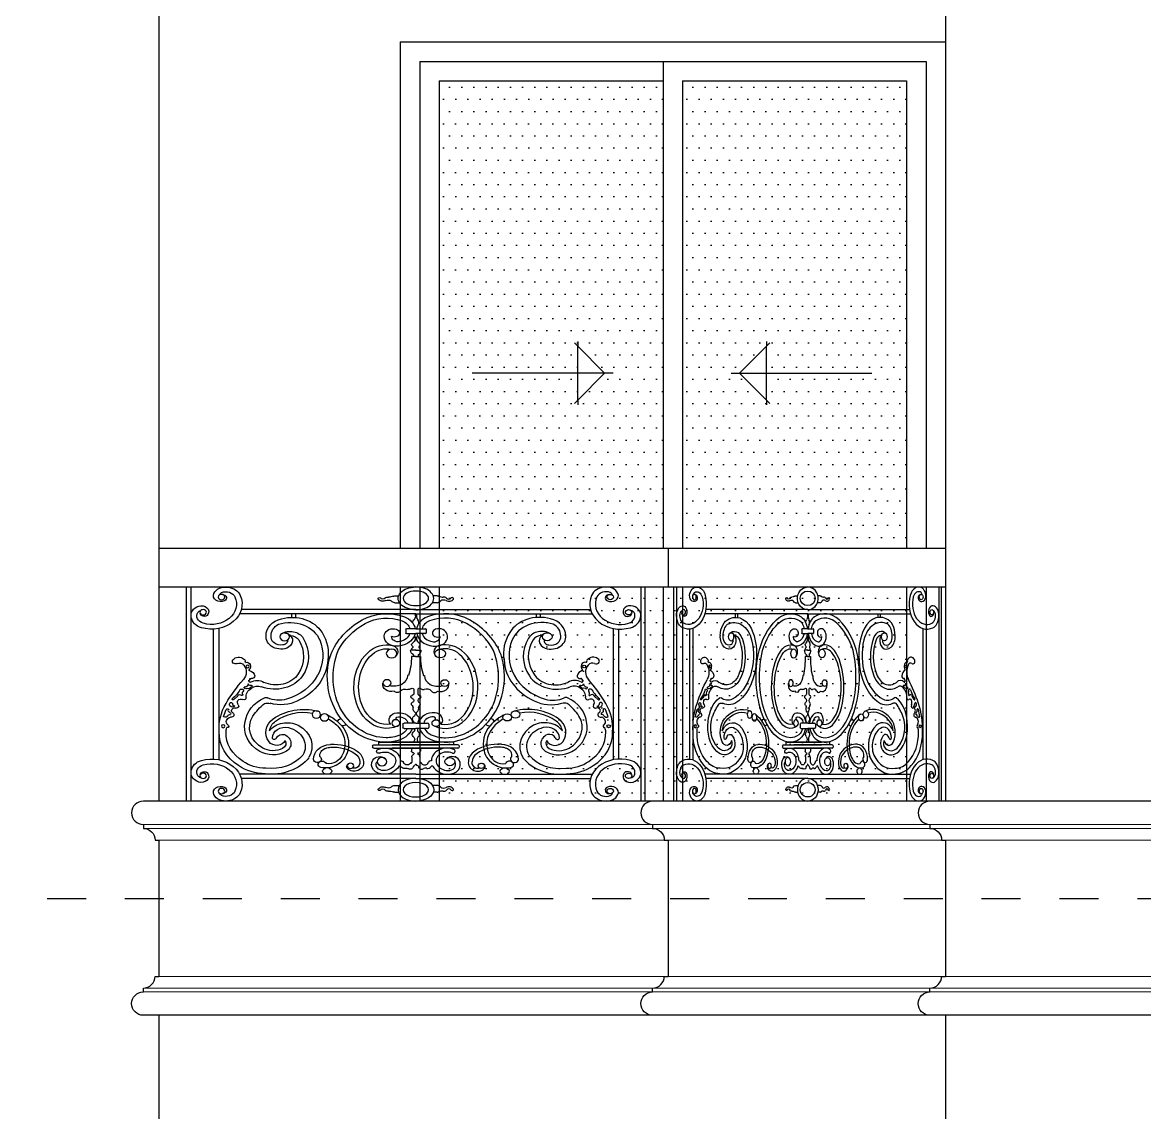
# Model space of a CAD drawing. Extents: x 185 to 567, y -69 to 170.
# Drawn here: x 464.509 to 467.391, y -15.886 to -13.086 of the extents above; entities that cross this region are included whole.
import ezdxf

# ---------------------------------------------------------------- set-up
doc = ezdxf.new("R2010")
doc.units = 0
doc.header["$LTSCALE"] = 0.25
doc.header["$MEASUREMENT"] = 0
doc.linetypes.add('LEVELS 2$0$DOT2', pattern=[0.125, 0, -0.125])
doc.layers.get('0').update_dxf_attribs({"linetype": 'CONTINUOUS'})
for name, color, linetype in [('A-ELV 2', 21, 'CONTINUOUS'), ('A-ELV 5', 51, 'CONTINUOUS'), ('A-ELV0', 1, 'CONTINUOUS'), ('A-FerFroge', 156, 'CONTINUOUS'), ('A-groves', 8, 'CONTINUOUS'), ('A-SEC', 11, 'CONTINUOUS'), ('A-WIN', 3, 'CONTINUOUS'), ('A-WIN HAT', 125, 'CONTINUOUS'), ('A-WLSEC', 7, 'CONTINUOUS'), ('LEVELS 2$0$A-HATCH', 112, 'CONTINUOUS')]:
    doc.layers.add(name, color=color, linetype=linetype)
doc.layers.add('A-KORNISH', color=8, linetype='CONTINUOUS', lineweight=9)

# ---------------------------------------------------------------- blocks, each defined once
blk = doc.blocks.new('LEVELS 2')
at = {"layer": 'LEVELS 2$0$A-HATCH', "linetype": 'LEVELS 2$0$DOT2', "ltscale": 2}
blk.add_line((189.3891, 46.672, 0), (204.6446, 46.672, 0), dxfattribs=at)
blk = doc.blocks.new('A$C5D9A0A75')
at = {"color": 8}
for p, q in [((-0.2424, -0.5809), (-0.251, -0.5723)), ((-0.2424, -0.5687), (-0.2424, -0.5809)), ((0.2424, -0.5687), (0.2424, -0.5809)), ((0.2424, -0.5809), (0.251, -0.5723)), ((-0.1517, -0.65), (-0.1733, -0.65)), ((0.1517, -0.65), (0.1733, -0.65)), ((-0.251, -0.7277), (-0.2424, -0.7191)), ((-0.2424, -0.7191), (-0.2424, -0.7313)), ((0.2424, -0.7191), (0.2424, -0.7313)), ((0.251, -0.7277), (0.2424, -0.7191))]:
    blk.add_line(p, q, dxfattribs=at)
for p, q in [((-0.1733, -0.65), (-0.5132, -0.65)), ((0.1733, -0.65), (0.5132, -0.65))]:
    blk.add_line(p, q)
at = {"elevation": 0}
for points in [[(-0.2424, -0.5809), (-0.1733, -0.65), (-0.2424, -0.7191), (-0.2424, -0.5809)], [(0.2424, -0.5809), (0.1733, -0.65), (0.2424, -0.7191), (0.2424, -0.5809)]]:
    blk.add_lwpolyline(points, dxfattribs=at)
blk = doc.blocks.new('A$C2F0637D8')
at = {"layer": 'A-WIN HAT'}
h = blk.add_hatch(dxfattribs=at)
h.set_pattern_fill('DOTS', color=256, scale=0.5, style=0)
h.set_pattern_definition([(0, (0.7, 0.872934), (0.015625, 0.03125), [0, -0.03125])])
h.paths.add_polyline_path([(0.9404, 1.03), (0.8713, 1.0991), (0.9404, 1.1681)], flags=16)
h.paths.add_polyline_path([(0.5247, 1.0991), (0.4557, 1.03), (0.4557, 1.1681)], flags=16)
h.paths.add_polyline_path([(1.3, 0.55), (0.1, 0.55), (0.1, 0), (1.3, 0)])
h.paths.add_polyline_path([(0.1, 0.65), (0.675, 0.65), (0.675, 1.85), (0.1, 1.85)])
h.paths.add_polyline_path([(0.725, 0.65), (1.3, 0.65), (1.3, 1.85), (0.725, 1.85)])
at = {"layer": 'A-WIN'}
for p, q in [((0, 1.95, 0), (1.4, 1.95, 0)), ((0, 1.95, 0), (0, 0.65, 0)), ((1.4, 1.95, 0), (1.4, 0.65, 0)), ((0.05, 1.9, 0), (1.35, 1.9, 0)), ((0.05, 1.9, 0), (0.05, 0.65, 0)), ((0.675, 1.9, 0), (0.675, 0.65, 0)), ((1.35, 1.9, 0), (1.35, 0.65, 0)), ((0.1, 1.85, 0), (0.675, 1.85, 0)), ((0.1, 1.85, 0), (0.1, 0.65, 0)), ((0.725, 1.85, 0), (0.725, 0.65, 0)), ((0.725, 1.85, 0), (1.3, 1.85, 0)), ((1.3, 1.85, 0), (1.3, 0.65, 0)), ((0, 0.55, 0), (0, 0, 0)), ((0.05, 0.55, 0), (0.05, 0, 0)), ((0.1, 0.55, 0), (0.1, 0, 0)), ((0.675, 0.55, 0), (0.675, 0, 0)), ((0.725, 0.55, 0), (0.725, 0, 0)), ((1.3, 0.55, 0), (1.3, 0, 0)), ((1.35, 0.55, 0), (1.35, 0, 0)), ((1.4, 0.55, 0), (1.4, 0, 0))]:
    blk.add_line(p, q, dxfattribs=at)
blk.add_blockref('A$C5D9A0A75', (0.698, 1.7491, -0.0001), dxfattribs=at)
blk = doc.blocks.new('htft')
blk.add_lwpolyline([(0, 0), (-0.04, 0, 1), (-0.04, -0.06), (-0.04, -0.07, -0.414214), (-0.01, -0.1), (0, -0.1)], format="xyb")
blk = doc.blocks.new('A$C50FD488D')
for p, q in [((0.209, -0.6483), (0.209, -0.1009)), ((0.2186, -0.0998), (0.2186, -0.6493)), ((1.1814, -0.0998), (1.1814, -0.6493)), ((1.191, -0.6483), (1.191, -0.1009)), ((0.6548, -0.123), (0.6628, -0.123)), ((0.6548, -0.1403), (0.6647, -0.1403)), ((0.7452, -0.1403), (0.7353, -0.1403)), ((0.7452, -0.123), (0.7372, -0.123)), ((0.7, -0.1578), (0.3264, -0.1578)), ((0.7, -0.1578), (1.0736, -0.1578)), ((0.7, -0.1694), (0.3225, -0.1694)), ((0.4338, -0.1694), (0.4338, -0.178)), ((0.4426, -0.1694), (0.4426, -0.1784)), ((0.7, -0.1694), (1.0775, -0.1694)), ((0.9574, -0.1694), (0.9574, -0.1784)), ((0.9662, -0.1694), (0.9662, -0.178)), ((0.2661, -0.2081), (0.2661, -0.5419)), ((0.2779, -0.2064), (0.2779, -0.5436)), ((0.6783, -0.2087), (0.6783, -0.2183)), ((0.7, -0.2072), (0.6798, -0.2072)), ((0.7, -0.2072), (0.7202, -0.2072)), ((0.7217, -0.2087), (0.7217, -0.2183)), ((1.1221, -0.2064), (1.1221, -0.5436)), ((1.1339, -0.2081), (1.1339, -0.5419)), ((0.6798, -0.2197), (0.7, -0.2197)), ((0.7202, -0.2197), (0.7, -0.2197)), ((0.7006, -0.2627), (0.6887, -0.2627)), ((0.6994, -0.2627), (0.7113, -0.2627)), ((0.5161, -0.2804), (0.5121, -0.2804)), ((0.7006, -0.2784), (0.6904, -0.2784)), ((0.695, -0.2742), (0.695, -0.2784)), ((0.6994, -0.2784), (0.7096, -0.2784)), ((0.705, -0.2742), (0.705, -0.2784)), ((0.8839, -0.2804), (0.8879, -0.2804)), ((0.5125, -0.2997), (0.5102, -0.2997)), ((0.8875, -0.2997), (0.8898, -0.2997)), ((0.6839, -0.3272), (0.6818, -0.3272)), ((0.7161, -0.3272), (0.7182, -0.3272)), ((0.6957, -0.3623), (0.6957, -0.3754)), ((0.7043, -0.3623), (0.7043, -0.3754)), ((0.6721, -0.4527), (0.6721, -0.4606)), ((0.7, -0.4498), (0.675, -0.4498)), ((0.7, -0.4498), (0.725, -0.4498)), ((0.7279, -0.4527), (0.7279, -0.4606)), ((0.675, -0.4635), (0.7, -0.4635)), ((0.725, -0.4635), (0.7, -0.4635)), ((0.6196, -0.4984), (0.7, -0.4984)), ((0.6196, -0.4984), (0.6196, -0.5051)), ((0.7, -0.4984), (0.6493, -0.4984)), ((0.7, -0.4984), (0.7507, -0.4984)), ((0.7804, -0.4984), (0.7, -0.4984)), ((0.7804, -0.4984), (0.7804, -0.5051)), ((0.6071, -0.508), (0.6071, -0.5113)), ((0.6101, -0.5051), (0.7, -0.5051)), ((0.6101, -0.5142), (0.7, -0.5142)), ((0.7, -0.5051), (0.6493, -0.5051)), ((0.7, -0.5142), (0.6493, -0.5142)), ((0.6904, -0.5142), (0.6904, -0.5216)), ((0.7, -0.5051), (0.7507, -0.5051)), ((0.7899, -0.5051), (0.7, -0.5051)), ((0.7, -0.5142), (0.7507, -0.5142)), ((0.7899, -0.5142), (0.7, -0.5142)), ((0.7096, -0.5142), (0.7096, -0.5216)), ((0.7929, -0.508), (0.7929, -0.5113)), ((0.6896, -0.5511), (0.6913, -0.5511)), ((0.6913, -0.5365), (0.6913, -0.5511)), ((0.7087, -0.5365), (0.7087, -0.5511)), ((0.7104, -0.5511), (0.7087, -0.5511)), ((0.7, -0.5806), (0.3225, -0.5806)), ((0.7, -0.5922), (0.3264, -0.5922)), ((0.7, -0.5806), (1.0775, -0.5806)), ((0.7, -0.5922), (1.0736, -0.5922)), ((0.6548, -0.6097), (0.6647, -0.6097)), ((0.7452, -0.6097), (0.7353, -0.6097)), ((0.6548, -0.627), (0.6628, -0.627)), ((0.7452, -0.627), (0.7372, -0.627))]:
    blk.add_line(p, q)
at = {"extrusion": (0, 0, -1)}
for centre, major_axis, ratio, start_param, end_param in [((0.2823, -0.1222), (0.0157, 0), 0.986193, 1.044957, 3.500797), ((0.2921, -0.1258), (-0.0261, 0), 0.986193, 0.359204, 1.773868), ((0.2921, -0.1258), (0.014, 0), 0.986193, 3.500797, 4.101526), ((0.2934, -0.1324), (0.0205, 0), 0.986193, 4.240292, 5.936586), ((0.2858, -0.128), (-0.00887, 0), 0.986193, 1.609909, 4.186549), ((0.2934, -0.1324), (-0.0326, 0), 0.986193, 1.693369, 2.794993), ((0.7, -0.1293), (-0.0381, 0), 0.770201, 4.712389, 7.853982), ((0.7, -0.1293), (-0.0273, 0.0003), 0.684091, 4.704331, 7.845923), ((0.2625, -0.1436), (-0.0534, 0), 0.986193, 2.793121, 3.920657), ((0.2625, -0.1436), (-0.0655, 0), 0.986193, 2.793121, 3.920657), ((0.6222, -0.13), (-0.0028, 0), 0.986193, -0.347364, 2.45784), ((0.6295, -0.1254), (-0.0114, 0), 0.986193, 4.153001, 5.767627), ((0.6295, -0.1254), (-0.00588, 0), 0.986193, 3.689898, 5.767627), ((0.6391, -0.1312), (-0.00547, 0), 0.986193, 0.548305, 1.353902), ((0.6406, -0.1429), (0.00954, 0), 0.986193, 4.147409, 5.443922), ((0.64, -0.1359), (0.0103, 0), 0.986193, 4.517077, 4.873859), ((0.6413, -0.1028), (0.0235, 0), 0.986193, 1.128208, 1.558447), ((0.645, -0.138), (-0.00206, 0.00206), 1, 1.523847, 1.779943), ((0.6548, -0.1317), (0.00879, 0), 0.986193, 1.570796, 2.558971), ((0.6548, -0.1317), (0.00879, 0), 0.986193, 4.310092, 4.712389), ((0.2448, -0.173), (0.0261, 0), 0.986193, 2.925853, 4.340517), ((0.2516, -0.1742), (0.0205, 0), 0.986193, 1.904728, 3.601022), ((0.2448, -0.173), (0.014, 0), 0.986193, 3.739788, 4.340517), ((0.241, -0.1635), (0.0157, 0), 0.986193, 4.340517, 6.796357), ((0.2447, -0.165), (0.00696, 0), 0.986193, 3.141593, 9.424778), ((0.247, -0.1668), (0.00887, 0), 0.986193, 0.513172, 3.089812), ((0.6371, -0.2594), (0.092, 0), 0.986193, 4.113809, 5.142554), ((0.2516, -0.1742), (0.0326, 0), 0.986193, 1.904728, 3.006352), ((0.2625, -0.1436), (-0.0655, 0), 0.986193, 3.920657, 5.048192), ((0.2625, -0.1436), (-0.0534, 0), 0.986193, 3.920657, 5.048192), ((0.4243, -0.2245), (0.045, 0), 0.986193, 3.136144, 4.437415), ((0.4308, -0.257), (-0.0667, 0), 0.986193, 1.189802, 2.81634), ((0.4353, -0.2481), (-0.0711, 0), 0.986193, 1.239292, 2.685863), ((0.683, -0.3257), (-0.1734, 0), 0.986193, 0.307207, 0.972216), ((0.6371, -0.2594), (0.0807, 0), 0.986193, 4.113809, 5.142554), ((0.6588, -0.2128), (-0.0287, 0), 0.986193, 2.000961, 2.94312), ((0.6588, -0.2128), (-0.04, 0), 0.986193, 2.000961, 2.99964), ((0.7044, -0.1907), (0.0109, 0), 0.986193, 2.526413, 3.810715), ((0.6844, -0.1751), (-0.0145, 0), 0.986193, 2.72718, 3.810715), ((0.4243, -0.2245), (0.0343, 0), 0.986193, 3.117833, 4.149148), ((0.4306, -0.2453), (0.0316, 0), 0.986193, 4.08399, 5.814843), ((0.683, -0.3257), (0.1621, 0), 0.986193, 3.544055, 4.113809), ((0.6513, -0.2258), (-0.0189, 0), 0.986193, 0.23755, 1.917148), ((0.6541, -0.2182), (-0.0107, 0), 0.986193, 1.917148, 5.316293), ((0.6798, -0.2087), (0.00147, 0), 0.986193, 3.141593, 4.712389), ((0.411, -0.2282), (0.0318, 0), 0.986193, 1.02315, 3.250179), ((0.411, -0.2282), (0.0212, 0), 0.986193, 1.359839, 3.277918), ((0.419, -0.2277), (0.0104, 0), 0.986193, 3.141593, 9.424778), ((0.4148, -0.2381), (0.0107, 0), 0.986193, -0.207114, 1.517375), ((0.4148, -0.2381), (-0.0213, 0), 0.986193, 1.766722, 4.073893), ((0.4306, -0.2453), (0.021, 0), 0.986193, -1.540418, -0.468342), ((0.3646, -0.2783), (0.0949, 0), 0.986193, -0.468342, 0.502042), ((0.3646, -0.2783), (-0.1056, 0), 0.986193, 2.67325, 3.643635), ((0.3738, -0.2759), (-0.1269, 0), 0.986193, 2.81634, 3.559374), ((0.3935, -0.2713), (0.119, 0), 0.986193, -0.478494, 0.140238), ((0.6575, -0.2273), (0.0253, 0), 0.986193, 1.662425, 3.379143), ((0.6618, -0.2272), (0.0138, 0), 0.986193, 1.325993, 3.162944), ((0.6588, -0.2128), (0.04, 0), 0.986193, 0.177072, 1.662425), ((0.6588, -0.2128), (-0.0287, 0), 0.986193, 3.389621, 4.490786), ((0.6798, -0.2183), (0.00147, 0), 0.986193, 1.570796, 3.141593), ((0.6833, -0.2323), (0.0155, 0), 0.986193, -0.501731, 0.918989), ((0.6372, -0.3587), (0, 0.1102), 0.634622, -1.455899, 0.198074), ((0.6441, -0.2665), (-0.0174, 0), 0.986193, 1.67343, 3.999532), ((0.7013, -0.2633), (-0.0127, 0), 0.986193, -1.050198, 0.054521), ((0.6956, -0.2483), (0.00484, 0), 0.986193, 2.222604, 4.060581), ((0.6951, -0.2595), (0.00403, 0), 0.986193, 2.222604, 4.060581), ((0.691, -0.2542), (0.00273, 0), 0.986193, -0.918989, 0.918989), ((0.3143, -0.2907), (-0.0071, 0), 0.986193, 4.239124, 6.908824), ((0.3209, -0.2953), (0.0152, 0), 0.986193, 3.767232, 5.474069), ((0.2998, -0.3171), (0.0457, 0), 0.986193, -0.809116, -0.712984), ((0.3315, -0.2897), (-0.00351, 0), 0.986193, 2.51217, 3.665061), ((0.3821, -0.2825), (0.1293, 0), 0.986193, 0.040903, 1.04538), ((0.6364, -0.3304), (0, 0.168), 0.749863, 2.987054, 5.054443), ((0.5118, -0.2802), (0.1786, 0), 0.986193, -0.010351, 0.269948), ((0.3224, -0.3063), (-0.0107, 0), 0.986193, 1.097531, 2.553849), ((0.3036, -0.3187), (0.0334, 0), 0.986193, -0.587743, 0.619356), ((0.3358, -0.2921), (0.00146, 0), 0.986193, 1.387681, 3.665061), ((0.3376, -0.3017), (-0.00841, 0), 0.986193, 1.387681, 2.785357), ((0.332, -0.3037), (-0.0144, 0), 0.986193, 2.785357, 3.792328), ((0.3445, -0.3136), (0.00147, 0), 0.986193, 1.906583, 3.426498), ((0.3456, -0.3139), (-0.00182, 0.00182), 1, 5.778964, 6.141834), ((0.3386, -0.3303), (0.0165, 0), 0.986193, -1.23501, -0.133651), ((0.3466, -0.3366), (-0.00175, 0), 0.986193, -0.253663, 2.002078), ((0.3487, -0.3289), (-0.00629, 0), 0.986193, 3.007942, 4.929364), ((0.3985, -0.2966), (0.0669, 0), 0.986193, 0.502042, 2.015089), ((0.4005, -0.2989), (0.0534, 0), 0.986193, 0.481174, 2.075535), ((0.3828, -0.2799), (-0.117, 0), 0.986193, 3.559374, 4.361123), ((0.6534, -0.327), (0.0285, 0), 0.986193, 0.005829, 1.918893), ((0.6936, -0.5929), (-0.4456, 0), 0.986193, 0.456975, 0.619356), ((0.3359, -0.3583), (0.00328, 0), 0.986193, 1.056125, 3.391753), ((0.3327, -0.3493), (-0.0083, 0), 0.986193, 3.078791, 4.711877), ((0.3629, -0.3816), (-0.0264, 0), 0.986193, -0.122631, 0.984654), ((0.341, -0.3672), (-0.00708, 0), 0.986193, 1.056125, 1.960136), ((0.3461, -0.3481), (0.00514, 0), 0.986193, 1.224743, 3.000432), ((0.3437, -0.3407), (0.00156, 0), 0.986193, 2.393715, 4.557851), ((0.3389, -0.3451), (-0.00499, 0), 0.986193, 2.393715, 2.865382), ((0.3431, -0.3375), (0.00181, 0), 0.986193, -0.253663, 1.416259), ((0.3451, -0.3434), (-0.00147, 0), 0.986193, 4.095125, 6.006974), ((0.3617, -0.373), (-0.0219, 0), 0.986193, 0.60362, 0.944428), ((0.36, -0.3641), (0.0243, 0), 0.986193, 4.095125, 5.362212), ((0.3483, -0.3542), (-0.00144, 0), 0.986193, 1.218517, 4.325141), ((0.3617, -0.373), (0.0189, 0), 0.986193, 3.923198, 5.156681), ((0.6372, -0.3581), (0, 0.1052), 0.664345, 2.792693, 4.826957), ((0.6481, -0.3501), (-0.0189, 0), 0.986193, 4.424307, 6.467477), ((0.6382, -0.3467), (0.00867, 0), 0.986193, 3.141593, 9.424778), ((0.6917, -0.365), (-0.00484, 0), 0.986193, 0.845912, 2.529622), ((0.2462, -0.3282), (0.0854, 0), 0.986193, 0.444529, 0.783696), ((0.3066, -0.3735), (0.0138, 0), 0.986193, 0.400155, 0.940269), ((0.3231, -0.3804), (-0.00404, 0), 0.986193, 0.400155, 2.512824), ((0.3269, -0.3661), (-0.00411, 0), 0.986193, 0.444529, 3.917405), ((0.3279, -0.3769), (0.00194, 0), 0.986193, -0.597423, 2.512824), ((0.3343, -0.3726), (-0.00575, 0), 0.986193, -0.597423, 0.701205), ((0.3793, -0.3901), (0.00656, 0), 0.986193, 4.127294, 5.247131), ((0.6599, -0.3629), (-0.00819, 0), 0.986193, 3.762001, 5.60071), ((0.6777, -0.3759), (0.014, 0), 0.986193, 3.787884, 5.054616), ((0.6841, -0.3565), (-0.0067, 0), 0.986193, 3.987504, 4.964118), ((0.6934, -0.3825), (0.00433, 0), 0.986193, 1.875147, 4.408038), ((0.6904, -0.3729), (-0.00589, 0), 0.986193, 3.583441, 4.408038), ((0.4242, -0.4623), (0.1454, 0), 0.986193, 3.070847, 3.598568), ((0.3086, -0.4016), (-0.00766, 0), 0.986193, -0.544841, 0.757911), ((0.3074, -0.4023), (-0.00629, 0), 0.986193, 3.685922, 5.738345), ((0.3031, -0.4013), (-0.00496, 0), 0.986193, 1.545099, 3.312198), ((0.3085, -0.3882), (-0.00191, 0), 0.986193, 3.7565, 6.59316), ((0.3112, -0.4027), (0.00326, 0), 0.986193, 1.079241, 3.312198), ((0.3271, -0.4011), (0.0209, 0), 0.986193, 3.756501, 4.081862), ((0.3154, -0.4058), (-0.00536, 0), 0.986193, 2.583833, 4.9735), ((0.3302, -0.3967), (-0.0121, 0), 0.986193, -0.557759, 0.436551), ((0.3256, -0.3946), (0.00706, 0), 0.986193, 3.578144, 5.326019), ((0.3323, -0.3853), (0.00445, 0), 0.986193, -0.122631, 2.184426), ((0.4137, -0.4531), (-0.0791, 0), 0.986193, 0.094175, 1.069333), ((0.4591, -0.4875), (0.1219, 0), 0.986193, 3.626248, 3.961743), ((0.3829, -0.4142), (-0.0164, 0), 0.986193, 1.131987, 1.889406), ((0.4068, -0.3443), (0.0474, 0), 0.986193, 1.219531, 2.105538), ((0.4107, -0.3311), (-0.0723, 0), 0.986193, 4.186973, 5.030999), ((0.6963, -0.4005), (-0.00587, 0), 0.986193, -0.780965, 0.780965), ((0.6906, -0.3915), (0.00524, 0), 0.986193, -1.266445, 1.266445), ((0.6868, -0.4098), (0.00756, 0), 0.986193, -0.780965, -0.059676), ((0.4249, -0.4637), (-0.1398, 0), 0.986193, 0.223137, 0.363351), ((0.2922, -0.4288), (-0.00571, 0), 0.986193, 3.508652, 5.408534), ((0.2968, -0.4152), (-0.00258, 0), 0.986193, 0.190764, 3.677531), ((0.3022, -0.4326), (-0.00495, 0), 0.986193, 0.367059, 1.782679), ((0.3022, -0.4183), (-0.00375, 0), 0.986193, -1.206139, 0.535939), ((0.2993, -0.4259), (-0.00441, 0), 0.986193, 1.935454, 3.61259), ((0.3044, -0.4283), (-0.00631, 0), 0.986193, 2.192956, 4.91313), ((0.3122, -0.4176), (0.00705, 0), 0.986193, 2.192956, 4.9735), ((0.4093, -0.4607), (0.0653, 0), 0.986193, 2.176291, 3.613177), ((0.46, -0.5116), (-0.0986, 0), 0.986193, 0.847252, 1.876614), ((0.46, -0.5116), (-0.091, 0), 0.986193, 0.847252, 1.775558), ((0.4869, -0.4275), (0.00925, 0), 0.986193, 3.141593, 9.424778), ((0.5044, -0.435), (0.00925, 0), 0.986193, 3.141593, 9.424778), ((0.46, -0.5116), (0.0986, 0), 0.986193, -1.051426, -0.604473), ((0.6613, -0.4415), (-0.0187, 0), 0.986193, -0.611101, 1.440214), ((0.6629, -0.4536), (0.031, 0), 0.986193, 4.581806, 6.159658), ((0.7035, -0.4388), (-0.0108, 0), 0.986193, -0.769176, 0.965496), ((0.706, -0.4126), (0.0121, 0), 0.986193, 2.301082, 3.417667), ((0.6942, -0.4256), (0.0055, 0), 0.986193, -0.84051, 0.965496), ((0.2876, -0.4578), (0.0038, 0), 0.986193, 3.141593, 9.424778), ((0.3069, -0.4463), (0.0127, 0), 0.986193, 2.444401, 4.409658), ((0.2959, -0.4577), (0.00362, 0), 0.986193, -1.200664, 1.691177), ((0.4093, -0.4607), (0.0759, 0), 0.986193, 2.176291, 3.342001), ((0.4259, -0.4735), (-0.0471, 0), 0.986193, -0.551208, 0.847252), ((0.4259, -0.4735), (0.0395, 0), 0.986193, 3.247905, 3.988844), ((0.4246, -0.4926), (-0.0447, 0), 0.986193, 0.555033, 2.128552), ((0.4116, -0.5096), (0.0662, 0), 0.986193, -0.984044, 0.45567), ((0.46, -0.5116), (0.091, 0), 0.986193, -0.95037, -0.604473), ((0.5419, -0.4474), (-0.00969, 0), 0.986193, 0.203134, 1.344916), ((0.4724, -0.5031), (0.0836, 0), 0.986193, -0.604473, 0.213243), ((0.5419, -0.4474), (0.00969, 0), 0.986193, 0.579329, 1.596479), ((0.6625, -0.4377), (0.00464, 0), 0.986193, 1.87872, 4.710272), ((0.6628, -0.4536), (0.0208, 0), 0.986193, 4.699759, 6.096997), ((0.675, -0.4527), (0.00294, 0), 0.986193, 3.141593, 4.712389), ((0.6938, -0.4481), (0.00262, 0), 0.986193, -0.769176, 0.769176), ((0.3853, -0.4756), (0.1062, 0), 0.986193, 2.22596, 3.172079), ((0.3854, -0.4756), (0.0917, 0), 0.986193, 2.216856, 3.176603), ((0.3217, -0.4709), (0.028, 0), 0.986193, 3.087824, 3.501086), ((0.4208, -0.4878), (-0.0279, 0), 0.986193, 0.006108, 1.81447), ((0.4143, -0.4918), (0.0135, 0), 0.986193, 3.494217, 5.041103), ((0.4067, -0.5019), (-0.026, 0), 0.986193, 2.049556, 4.160152), ((0.4116, -0.5096), (-0.0517, 0), 0.986193, 1.883649, 3.597263), ((0.4724, -0.5031), (-0.0759, 0), 0.986193, 2.537119, 3.56788), ((0.6447, -0.4482), (0.0501, 0), 0.986193, 0.31332, 1.348449), ((0.6504, -0.4512), (0.0333, 0), 0.986193, 0.38402, 1.030313), ((0.675, -0.4606), (-0.00294, 0), 0.986193, 4.712389, 6.283185), ((0.6997, -0.4788), (-0.00775, 0), 0.986193, -0.81588, 0.81588), ((0.689, -0.4676), (0.0079, 0), 0.986193, -0.546224, 0.81588), ((0.4021, -0.4879), (-0.0193, 0), 0.986193, 3.502327, 5.731977), ((0.3972, -0.4873), (0.00434, 0), 0.986193, -0.037495, 3.068222), ((0.4067, -0.5019), (0.0153, 0), 0.986193, -0.500246, 1.018559), ((0.5195, -0.5424), (-0.0388, 0), 0.986193, -0.010266, 1.508225), ((0.5243, -0.5808), (-0.0781, 0), 0.986193, 1.477321, 2.262749), ((0.6877, -0.4914), (0.00973, 0), 0.986193, -0.81588, 0.81588), ((0.3943, -0.4821), (0.0496, 0), 0.986193, 1.018559, 2.176291), ((0.3943, -0.4821), (0.0389, 0), 0.986193, 1.018559, 2.176291), ((0.5144, -0.5326), (-0.02, 0), 0.986193, -0.153938, 1.183318), ((0.5198, -0.5432), (-0.0319, 0), 0.986193, 1.15152, 1.500262), ((0.5243, -0.5808), (-0.0704, 0), 0.986193, 1.477321, 2.262749), ((0.4992, -0.5119), (-0.0556, 0), 0.986193, 3.300043, 4.143488), ((0.5501, -0.55), (0.0298, 0), 0.986193, -0.875887, -0.023874), ((0.5501, -0.55), (-0.0375, 0), 0.986193, 2.265705, 3.10214), ((0.6101, -0.508), (0.00294, 0), 0.986193, 3.141593, 4.712389), ((0.6101, -0.5113), (-0.00294, 0), 0.986193, 4.712389, 6.283185), ((0.6209, -0.5218), (-0.00525, 0), 0.986193, 4.527174, 6.98995), ((0.6335, -0.5468), (0.0332, 0), 0.986193, 4.187766, 6.285251), ((0.6335, -0.5468), (-0.0233, 0), 0.986193, 1.046173, 3.586786), ((0.695, -0.5214), (0.00463, 0), 0.986193, 1.620238, 3.108149), ((0.6938, -0.528), (-0.00233, 0), 0.986193, 2.029181, 4.254004), ((0.2516, -0.5758), (-0.0326, 0), 0.986193, 0.13524, 1.236864), ((0.2625, -0.6064), (0.0655, 0), 0.986193, 4.376586, 5.504121), ((0.2625, -0.6064), (0.0534, 0), 0.986193, 4.376586, 5.504121), ((0.3775, -0.4944), (-0.072, 0), 0.986193, 4.695569, 5.430246), ((0.3915, -0.4868), (0.0953, 0), 0.986193, 0.581027, 1.717764), ((0.3915, -0.4865), (-0.081, 0), 0.986193, 3.748469, 4.870759), ((0.4892, -0.5422), (-0.00856, 0), 0.986193, 2.258777, 6.210372), ((0.4995, -0.5557), (-0.00856, 0), 0.986193, -1.220497, 2.8792), ((0.5138, -0.5305), (-0.0241, 0), 0.986193, 4.01445, 4.96415), ((0.4992, -0.5119), (-0.0479, 0), 0.986193, 3.629804, 4.033873), ((0.56, -0.5594), (0.00684, 0), 0.986193, 3.141593, 9.424778), ((0.566, -0.5518), (-0.0143, 0), 0.986193, 2.957403, 4.232351), ((0.566, -0.5518), (0.0219, 0), 0.986193, -0.154706, 1.090758), ((0.6303, -0.5559), (0.0253, 0), 0.986193, 1.521268, 3.60072), ((0.6223, -0.5518), (-0.0163, 0), 0.986193, 0.44789, 2.354725), ((0.6309, -0.5559), (0.0159, 0), 0.986193, 1.544729, 3.589483), ((0.6682, -0.5516), (-0.00509, 0), 0.986193, 1.277223, 2.908786), ((0.6815, -0.5485), (0.00856, 0), 0.986193, 0.31267, 2.908786), ((0.6976, -0.5357), (-0.00637, 0), 0.986193, -0.119702, 1.112412), ((0.2448, -0.577), (-0.0261, 0), 0.986193, -1.198924, 0.21574), ((0.2516, -0.5758), (0.0205, 0), 0.986193, 2.682163, 4.378457), ((0.247, -0.5832), (-0.00887, 0), 0.986193, 0.05178, 2.628421), ((0.2625, -0.6064), (0.0534, 0), 0.986193, -0.779064, 0.348471), ((0.2625, -0.6064), (-0.0655, 0), 0.986193, 2.362528, 3.490064), ((0.3775, -0.4944), (-0.0865, 0), 0.986193, 4.712389, 5.430246), ((0.5067, -0.5257), (0.0397, 0), 0.986193, 0.971295, 1.828835), ((0.5049, -0.5732), (0.00492, 0), 0.986193, 2.129858, 4.153328), ((0.4978, -0.5619), (0.0086, 0), 0.986193, 0.273969, 1.011735), ((0.5225, -0.5619), (-0.0086, 0), 0.986193, -1.011735, -0.273969), ((0.5153, -0.5732), (-0.00492, 0), 0.986193, 2.129858, 4.153328), ((0.5604, -0.5612), (0.00859, 0), 0.986193, 2.449744, 4.261139), ((0.5677, -0.5552), (-0.0181, 0), 0.986193, 4.232351, 5.591336), ((0.5677, -0.5552), (0.0104, 0), 0.986193, 1.090758, 1.92466), ((0.6306, -0.5454), (-0.0265, 0), 0.986193, 3.586786, 4.686322), ((0.6319, -0.5465), (0.0348, 0), 0.986193, 0.432203, 1.57951), ((0.6335, -0.5468), (0.0233, 0.0233), 1, 1.165751, 1.225211), ((0.6629, -0.5649), (0.00605, 0), 0.986193, -1.339211, -0.50515), ((0.675, -0.5583), (0.00781, 0), 0.986193, 1.353928, 2.636442), ((0.6789, -0.5753), (0.00989, 0), 0.986193, 4.495521, 5.311814), ((0.6873, -0.5607), (-0.00726, 0), 0.986193, 3.205723, 5.116798), ((0.6979, -0.5614), (0.00336, 0), 0.986193, 3.205723, 4.562542), ((0.6971, -0.5559), (-0.00221, 0), 0.986193, 3.148587, 4.562542), ((0.7005, -0.5558), (0.000869, 0.000869), 1, 3.843332, 5.068991), ((0.2448, -0.577), (-0.014, 0), 0.986193, -1.198924, -0.598195), ((0.241, -0.5865), (-0.0157, 0), 0.986193, 2.628421, 5.084261), ((0.2447, -0.585), (0.00696, 0), 0.986193, 3.141593, 9.424778), ((0.5001, -0.5809), (-0.00425, 0), 0.986193, 2.129858, 3.088852), ((0.5201, -0.5809), (-0.00425, 0), 0.986193, 0.05274, 1.011735), ((0.7, -0.6207), (-0.0381, 0), 0.770201, 7.853982, 10.995574), ((0.2823, -0.6278), (-0.0157, 0), 0.986193, -0.359204, 2.096636), ((0.284, -0.6242), (0.00696, 0), 0.986193, 3.141593, 9.424778), ((0.2858, -0.622), (0.00887, 0), 0.986193, -1.044957, 1.531684), ((0.6222, -0.62), (0.0028, 0), 0.986193, 0.683753, 3.488957), ((0.6295, -0.6246), (0.0114, 0), 0.986193, 3.657151, 5.271777), ((0.6295, -0.6246), (0.00588, 0), 0.986193, 3.657151, 5.73488), ((0.6391, -0.6188), (0.00547, 0), 0.986193, 1.78769, 2.593288), ((0.6406, -0.6071), (0.00954, 0), 0.986193, 0.839263, 2.135776), ((0.64, -0.6141), (0.0103, 0), 0.986193, 1.409326, 1.766108), ((0.6413, -0.6472), (0.0235, 0), 0.986193, -1.558447, -1.128208), ((0.645, -0.612), (0.00206, 0.00206), 1, 1.36165, 1.617745), ((0.6548, -0.6183), (-0.00879, 0), 0.986193, 0.582622, 1.570796), ((0.7, -0.6207), (-0.0273, 0.0003), 0.684091, 1.562738, 4.704331), ((0.2921, -0.6242), (0.0261, 0), 0.986193, 1.367724, 2.782388), ((0.2921, -0.6242), (-0.014, 0), 0.986193, -0.959933, -0.359204), ((0.2934, -0.6176), (-0.0205, 0), 0.986193, 3.488192, 5.184486), ((0.2934, -0.6176), (0.0326, 0), 0.986193, 0.3466, 1.448224), ((0.6548, -0.6183), (0.00879, 0), 0.986193, 1.570796, 1.973093)]:
    blk.add_ellipse(centre, major_axis=major_axis, ratio=ratio, start_param=start_param, end_param=end_param, dxfattribs=at)
for centre, major_axis in [((0.284, -0.1258), (-0.00696, 0)), ((0.648, -0.2711), (-0.0114, 0)), ((0.3399, -0.3042), (-0.00331, 0)), ((0.6569, -0.4495), (-0.00865, 0)), ((0.6274, -0.5486), (-0.0105, 0))]:
    blk.add_ellipse(centre, major_axis=major_axis, ratio=0.986193, dxfattribs=at)
for centre, major_axis, ratio, start_param, end_param in [((0.7, -0.1293), (0.0381, 0), 0.770201, 4.712389, 7.853982), ((0.7, -0.1293), (0.0273, 0.0003), 0.684091, 4.704331, 7.845923), ((1.1066, -0.1324), (0.0326, 0), 0.986193, 1.693369, 2.794993), ((1.1066, -0.1324), (-0.0205, 0), 0.986193, 4.240292, 5.936586), ((1.1079, -0.1258), (0.0261, 0), 0.986193, 0.359204, 1.773868), ((1.1142, -0.128), (0.00887, 0), 0.986193, 1.609909, 4.186549), ((1.1177, -0.1222), (-0.0157, 0), 0.986193, 1.044957, 3.500797), ((1.1079, -0.1258), (-0.014, 0), 0.986193, 3.500797, 4.101526), ((0.7452, -0.1317), (-0.00879, 0), 0.986193, 4.310092, 4.712389), ((0.7452, -0.1317), (-0.00879, 0), 0.986193, 1.570796, 2.558971), ((0.7587, -0.1028), (-0.0235, 0), 0.986193, 1.128208, 1.558447), ((0.755, -0.138), (0.00206, 0.00206), 1, 1.523847, 1.779943), ((0.7594, -0.1429), (-0.00954, 0), 0.986193, 4.147409, 5.443922), ((0.76, -0.1359), (-0.0103, 0), 0.986193, 4.517077, 4.873859), ((0.7609, -0.1312), (0.00547, 0), 0.986193, 0.548305, 1.353902), ((0.7705, -0.1254), (0.0114, 0), 0.986193, 4.153001, 5.767627), ((0.7705, -0.1254), (0.00588, 0), 0.986193, 3.689898, 5.767627), ((0.7778, -0.13), (0.0028, 0), 0.986193, -0.347364, 2.45784), ((1.1375, -0.1436), (0.0655, 0), 0.986193, 2.793121, 3.920657), ((1.1375, -0.1436), (0.0534, 0), 0.986193, 2.793121, 3.920657), ((0.7629, -0.2594), (-0.092, 0), 0.986193, 4.113809, 5.142554), ((1.159, -0.1635), (-0.0157, 0), 0.986193, 4.340517, 6.796357), ((1.153, -0.1668), (-0.00887, 0), 0.986193, 0.513172, 3.089812), ((1.1553, -0.165), (-0.00696, 0), 0.986193, 3.141593, 9.424778), ((1.1484, -0.1742), (-0.0205, 0), 0.986193, 1.904728, 3.601022), ((1.1552, -0.173), (-0.014, 0), 0.986193, 3.739788, 4.340517), ((1.1552, -0.173), (-0.0261, 0), 0.986193, 2.925853, 4.340517), ((0.7156, -0.1751), (0.0145, 0), 0.986193, 2.72718, 3.810715), ((0.7412, -0.2128), (0.04, 0), 0.986193, 2.000961, 2.99964), ((0.6956, -0.1907), (-0.0109, 0), 0.986193, 2.526413, 3.810715), ((0.7412, -0.2128), (0.0287, 0), 0.986193, 2.000961, 2.94312), ((0.7629, -0.2594), (-0.0807, 0), 0.986193, 4.113809, 5.142554), ((0.717, -0.3257), (0.1734, 0), 0.986193, 0.307207, 0.972216), ((0.9647, -0.2481), (0.0711, 0), 0.986193, 1.239292, 2.685863), ((0.9692, -0.257), (0.0667, 0), 0.986193, 1.189802, 2.81634), ((0.9757, -0.2245), (-0.045, 0), 0.986193, 3.136144, 4.437415), ((1.1375, -0.1436), (0.0655, 0), 0.986193, 3.920657, 5.048192), ((1.1375, -0.1436), (0.0534, 0), 0.986193, 3.920657, 5.048192), ((1.1484, -0.1742), (-0.0326, 0), 0.986193, 1.904728, 3.006352), ((0.7202, -0.2087), (-0.00147, 0), 0.986193, 3.141593, 4.712389), ((0.7459, -0.2182), (0.0107, 0), 0.986193, 1.917148, 5.316293), ((0.7487, -0.2258), (0.0189, 0), 0.986193, 0.23755, 1.917148), ((0.717, -0.3257), (-0.1621, 0), 0.986193, 3.544055, 4.113809), ((0.9694, -0.2453), (-0.0316, 0), 0.986193, 4.08399, 5.814843), ((0.9757, -0.2245), (-0.0343, 0), 0.986193, 3.117833, 4.149148), ((0.7167, -0.2323), (-0.0155, 0), 0.986193, -0.501731, 0.918989), ((0.7412, -0.2128), (-0.04, 0), 0.986193, 0.177072, 1.662425), ((0.7412, -0.2128), (0.0287, 0), 0.986193, 3.389621, 4.490786), ((0.7202, -0.2183), (-0.00147, 0), 0.986193, 1.570796, 3.141593), ((0.7382, -0.2272), (-0.0138, 0), 0.986193, 1.325993, 3.162944), ((0.7425, -0.2273), (-0.0253, 0), 0.986193, 1.662425, 3.379143), ((1.0065, -0.2713), (-0.119, 0), 0.986193, -0.478494, 0.140238), ((1.0262, -0.2759), (0.1269, 0), 0.986193, 2.81634, 3.559374), ((1.0354, -0.2783), (0.1056, 0), 0.986193, 2.67325, 3.643635), ((1.0354, -0.2783), (-0.0949, 0), 0.986193, -0.468342, 0.502042), ((0.9694, -0.2453), (-0.021, 0), 0.986193, -1.540418, -0.468342), ((0.9852, -0.2381), (0.0213, 0), 0.986193, 1.766722, 4.073893), ((0.981, -0.2277), (-0.0104, 0), 0.986193, 3.141593, 9.424778), ((0.989, -0.2282), (-0.0318, 0), 0.986193, 1.02315, 3.250179), ((0.9852, -0.2381), (-0.0107, 0), 0.986193, -0.207114, 1.517375), ((0.989, -0.2282), (-0.0212, 0), 0.986193, 1.359839, 3.277918), ((0.6987, -0.2633), (0.0127, 0), 0.986193, -1.050198, 0.054521), ((0.709, -0.2542), (-0.00273, 0), 0.986193, -0.918989, 0.918989), ((0.7044, -0.2483), (-0.00484, 0), 0.986193, 2.222604, 4.060581), ((0.7049, -0.2595), (-0.00403, 0), 0.986193, 2.222604, 4.060581), ((0.7559, -0.2665), (0.0174, 0), 0.986193, 1.67343, 3.999532), ((0.7628, -0.3587), (0, 0.1102), 0.634622, -1.455899, 0.198074), ((0.8882, -0.2802), (-0.1786, 0), 0.986193, -0.010351, 0.269948), ((0.7636, -0.3304), (0, 0.168), 0.749863, 2.987054, 5.054443), ((1.0179, -0.2825), (-0.1293, 0), 0.986193, 0.040903, 1.04538), ((1.0685, -0.2897), (0.00351, 0), 0.986193, 2.51217, 3.665061), ((1.1002, -0.3171), (-0.0457, 0), 0.986193, -0.809116, -0.712984), ((1.0791, -0.2953), (-0.0152, 0), 0.986193, 3.767232, 5.474069), ((1.0857, -0.2907), (0.0071, 0), 0.986193, 4.239124, 6.908824), ((1.068, -0.3037), (0.0144, 0), 0.986193, 2.785357, 3.792328), ((1.0624, -0.3017), (0.00841, 0), 0.986193, 1.387681, 2.785357), ((1.0964, -0.3187), (-0.0334, 0), 0.986193, -0.587743, 0.619356), ((1.0642, -0.2921), (-0.00146, 0), 0.986193, 1.387681, 3.665061), ((1.0776, -0.3063), (0.0107, 0), 0.986193, 1.097531, 2.553849), ((0.7466, -0.327), (-0.0285, 0), 0.986193, 0.005829, 1.918893), ((1.0172, -0.2799), (0.117, 0), 0.986193, 3.559374, 4.361123), ((1.0015, -0.2966), (-0.0669, 0), 0.986193, 0.502042, 2.015089), ((0.9995, -0.2989), (-0.0534, 0), 0.986193, 0.481174, 2.075535), ((1.0513, -0.3289), (0.00629, 0), 0.986193, 3.007942, 4.929364), ((1.0614, -0.3303), (-0.0165, 0), 0.986193, -1.23501, -0.133651), ((1.0534, -0.3366), (0.00175, 0), 0.986193, -0.253663, 2.002078), ((1.0555, -0.3136), (-0.00147, 0), 0.986193, 1.906583, 3.426498), ((1.0544, -0.3139), (0.00182, 0.00182), 1, 5.778964, 6.141834), ((0.7083, -0.365), (0.00484, 0), 0.986193, 0.845912, 2.529622), ((0.7628, -0.3581), (0, 0.1052), 0.664345, 2.792693, 4.826957), ((0.7519, -0.3501), (0.0189, 0), 0.986193, 4.424307, 6.467477), ((0.7618, -0.3467), (-0.00867, 0), 0.986193, 3.141593, 9.424778), ((1.04, -0.3641), (-0.0243, 0), 0.986193, 4.095125, 5.362212), ((1.0383, -0.373), (-0.0189, 0), 0.986193, 3.923198, 5.156681), ((1.0517, -0.3542), (0.00144, 0), 0.986193, 1.218517, 4.325141), ((1.0383, -0.373), (0.0219, 0), 0.986193, 0.60362, 0.944428), ((1.0371, -0.3816), (0.0264, 0), 0.986193, -0.122631, 0.984654), ((1.0539, -0.3481), (-0.00514, 0), 0.986193, 1.224743, 3.000432), ((1.0549, -0.3434), (0.00147, 0), 0.986193, 4.095125, 6.006974), ((1.0569, -0.3375), (-0.00181, 0), 0.986193, -0.253663, 1.416259), ((1.0611, -0.3451), (0.00499, 0), 0.986193, 2.393715, 2.865382), ((1.059, -0.3672), (0.00708, 0), 0.986193, 1.056125, 1.960136), ((1.0563, -0.3407), (-0.00156, 0), 0.986193, 2.393715, 4.557851), ((1.0673, -0.3493), (0.0083, 0), 0.986193, 3.078791, 4.711877), ((1.0641, -0.3583), (-0.00328, 0), 0.986193, 1.056125, 3.391753), ((0.7064, -0.5929), (0.4456, 0), 0.986193, 0.456975, 0.619356), ((0.7096, -0.3729), (0.00589, 0), 0.986193, 3.583441, 4.408038), ((0.7066, -0.3825), (-0.00433, 0), 0.986193, 1.875147, 4.408038), ((0.7159, -0.3565), (0.0067, 0), 0.986193, 3.987504, 4.964118), ((0.7223, -0.3759), (-0.014, 0), 0.986193, 3.787884, 5.054616), ((0.7401, -0.3629), (0.00819, 0), 0.986193, 3.762001, 5.60071), ((1.0207, -0.3901), (-0.00656, 0), 0.986193, 4.127294, 5.247131), ((1.0731, -0.3661), (0.00411, 0), 0.986193, 0.444529, 3.917405), ((1.0721, -0.3769), (-0.00194, 0), 0.986193, -0.597423, 2.512824), ((1.0657, -0.3726), (0.00575, 0), 0.986193, -0.597423, 0.701205), ((1.0769, -0.3804), (0.00404, 0), 0.986193, 0.400155, 2.512824), ((1.1538, -0.3282), (-0.0854, 0), 0.986193, 0.444529, 0.783696), ((1.0934, -0.3735), (-0.0138, 0), 0.986193, 0.400155, 0.940269), ((0.7094, -0.3915), (-0.00524, 0), 0.986193, -1.266445, 1.266445), ((0.7132, -0.4098), (-0.00756, 0), 0.986193, -0.780965, -0.059676), ((0.7037, -0.4005), (0.00587, 0), 0.986193, -0.780965, 0.780965), ((0.9893, -0.3311), (0.0723, 0), 0.986193, 4.186973, 5.030999), ((0.9932, -0.3443), (-0.0474, 0), 0.986193, 1.219531, 2.105538), ((1.0171, -0.4142), (0.0164, 0), 0.986193, 1.131987, 1.889406), ((0.9409, -0.4875), (-0.1219, 0), 0.986193, 3.626248, 3.961743), ((0.9863, -0.4531), (0.0791, 0), 0.986193, 0.094175, 1.069333), ((1.0677, -0.3853), (-0.00445, 0), 0.986193, -0.122631, 2.184426), ((1.0744, -0.3946), (-0.00706, 0), 0.986193, 3.578144, 5.326019), ((1.0846, -0.4058), (0.00536, 0), 0.986193, 2.583833, 4.9735), ((1.0698, -0.3967), (0.0121, 0), 0.986193, -0.557759, 0.436551), ((1.0729, -0.4011), (-0.0209, 0), 0.986193, 3.756501, 4.081862), ((1.0888, -0.4027), (-0.00326, 0), 0.986193, 1.079241, 3.312198), ((1.0926, -0.4023), (0.00629, 0), 0.986193, 3.685922, 5.738345), ((1.0915, -0.3882), (0.00191, 0), 0.986193, 3.7565, 6.59316), ((1.0969, -0.4013), (0.00496, 0), 0.986193, 1.545099, 3.312198), ((1.0914, -0.4016), (0.00766, 0), 0.986193, -0.544841, 0.757911), ((0.9758, -0.4623), (-0.1454, 0), 0.986193, 3.070847, 3.598568), ((0.7058, -0.4256), (-0.0055, 0), 0.986193, -0.84051, 0.965496), ((0.694, -0.4126), (-0.0121, 0), 0.986193, 2.301082, 3.417667), ((0.6965, -0.4388), (0.0108, 0), 0.986193, -0.769176, 0.965496), ((0.7371, -0.4536), (-0.031, 0), 0.986193, 4.581806, 6.159658), ((0.7387, -0.4415), (0.0187, 0), 0.986193, -0.611101, 1.440214), ((0.94, -0.5116), (-0.0986, 0), 0.986193, -1.051426, -0.604473), ((0.8956, -0.435), (-0.00925, 0), 0.986193, 3.141593, 9.424778), ((0.9131, -0.4275), (-0.00925, 0), 0.986193, 3.141593, 9.424778), ((0.94, -0.5116), (0.0986, 0), 0.986193, 0.847252, 1.876614), ((0.94, -0.5116), (0.091, 0), 0.986193, 0.847252, 1.775558), ((0.9907, -0.4607), (-0.0653, 0), 0.986193, 2.176291, 3.613177), ((1.0878, -0.4176), (-0.00705, 0), 0.986193, 2.192956, 4.9735), ((1.0956, -0.4283), (0.00631, 0), 0.986193, 2.192956, 4.91313), ((1.1007, -0.4259), (0.00441, 0), 0.986193, 1.935454, 3.61259), ((1.0978, -0.4326), (0.00495, 0), 0.986193, 0.367059, 1.782679), ((1.0978, -0.4183), (0.00375, 0), 0.986193, -1.206139, 0.535939), ((1.1032, -0.4152), (0.00258, 0), 0.986193, 0.190764, 3.677531), ((1.1078, -0.4288), (0.00571, 0), 0.986193, 3.508652, 5.408534), ((0.9751, -0.4637), (0.1398, 0), 0.986193, 0.223137, 0.363351), ((0.7062, -0.4481), (-0.00262, 0), 0.986193, -0.769176, 0.769176), ((0.7372, -0.4536), (-0.0208, 0), 0.986193, 4.699759, 6.096997), ((0.725, -0.4527), (-0.00294, 0), 0.986193, 3.141593, 4.712389), ((0.7375, -0.4377), (-0.00464, 0), 0.986193, 1.87872, 4.710272), ((0.9276, -0.5031), (-0.0836, 0), 0.986193, -0.604473, 0.213243), ((0.8581, -0.4474), (-0.00969, 0), 0.986193, 0.579329, 1.596479), ((0.8581, -0.4474), (0.00969, 0), 0.986193, 0.203134, 1.344916), ((0.94, -0.5116), (-0.091, 0), 0.986193, -0.95037, -0.604473), ((0.9884, -0.5096), (-0.0662, 0), 0.986193, -0.984044, 0.45567), ((0.9754, -0.4926), (0.0447, 0), 0.986193, 0.555033, 2.128552), ((0.9741, -0.4735), (-0.0395, 0), 0.986193, 3.247905, 3.988844), ((0.9741, -0.4735), (0.0471, 0), 0.986193, -0.551208, 0.847252), ((0.9907, -0.4607), (-0.0759, 0), 0.986193, 2.176291, 3.342001), ((1.0931, -0.4463), (-0.0127, 0), 0.986193, 2.444401, 4.409658), ((1.1041, -0.4577), (-0.00362, 0), 0.986193, -1.200664, 1.691177), ((1.1124, -0.4578), (-0.0038, 0), 0.986193, 3.141593, 9.424778), ((0.711, -0.4676), (-0.0079, 0), 0.986193, -0.546224, 0.81588), ((0.7003, -0.4788), (0.00775, 0), 0.986193, -0.81588, 0.81588), ((0.7553, -0.4482), (-0.0501, 0), 0.986193, 0.31332, 1.348449), ((0.7496, -0.4512), (-0.0333, 0), 0.986193, 0.38402, 1.030313), ((0.725, -0.4606), (0.00294, 0), 0.986193, 4.712389, 6.283185), ((0.9276, -0.5031), (0.0759, 0), 0.986193, 2.537119, 3.56788), ((0.9884, -0.5096), (0.0517, 0), 0.986193, 1.883649, 3.597263), ((0.9933, -0.5019), (0.026, 0), 0.986193, 2.049556, 4.160152), ((0.9792, -0.4878), (0.0279, 0), 0.986193, 0.006108, 1.81447), ((0.9857, -0.4918), (-0.0135, 0), 0.986193, 3.494217, 5.041103), ((1.0146, -0.4756), (-0.0917, 0), 0.986193, 2.216856, 3.176603), ((1.0147, -0.4756), (-0.1062, 0), 0.986193, 2.22596, 3.172079), ((1.0783, -0.4709), (-0.028, 0), 0.986193, 3.087824, 3.501086), ((0.7123, -0.4914), (-0.00973, 0), 0.986193, -0.81588, 0.81588), ((0.8757, -0.5808), (0.0781, 0), 0.986193, 1.477321, 2.262749), ((0.8805, -0.5424), (0.0388, 0), 0.986193, -0.010266, 1.508225), ((0.9933, -0.5019), (-0.0153, 0), 0.986193, -0.500246, 1.018559), ((0.9979, -0.4879), (0.0193, 0), 0.986193, 3.502327, 5.731977), ((1.0028, -0.4873), (-0.00434, 0), 0.986193, -0.037495, 3.068222), ((0.7062, -0.528), (0.00233, 0), 0.986193, 2.029181, 4.254004), ((0.705, -0.5214), (-0.00463, 0), 0.986193, 1.620238, 3.108149), ((0.7665, -0.5468), (-0.0332, 0), 0.986193, 4.187766, 6.285251), ((0.7665, -0.5468), (0.0233, 0), 0.986193, 1.046173, 3.586786), ((0.7791, -0.5218), (0.00525, 0), 0.986193, 4.527174, 6.98995), ((0.7899, -0.508), (-0.00294, 0), 0.986193, 3.141593, 4.712389), ((0.7899, -0.5113), (0.00294, 0), 0.986193, 4.712389, 6.283185), ((0.8499, -0.55), (0.0375, 0), 0.986193, 2.265705, 3.10214), ((0.8499, -0.55), (-0.0298, 0), 0.986193, -0.875887, -0.023874), ((0.8757, -0.5808), (0.0704, 0), 0.986193, 1.477321, 2.262749), ((0.9008, -0.5119), (0.0556, 0), 0.986193, 3.300043, 4.143488), ((0.8802, -0.5432), (0.0319, 0), 0.986193, 1.15152, 1.500262), ((0.8856, -0.5326), (0.02, 0), 0.986193, -0.153938, 1.183318), ((1.0057, -0.4821), (-0.0496, 0), 0.986193, 1.018559, 2.176291), ((1.0057, -0.4821), (-0.0389, 0), 0.986193, 1.018559, 2.176291), ((0.7024, -0.5357), (0.00637, 0), 0.986193, -0.119702, 1.112412), ((0.7185, -0.5485), (-0.00856, 0), 0.986193, 0.31267, 2.908786), ((0.7318, -0.5516), (0.00509, 0), 0.986193, 1.277223, 2.908786), ((0.7777, -0.5518), (0.0163, 0), 0.986193, 0.44789, 2.354725), ((0.7697, -0.5559), (-0.0253, 0), 0.986193, 1.521268, 3.60072), ((0.7691, -0.5559), (-0.0159, 0), 0.986193, 1.544729, 3.589483), ((0.834, -0.5518), (-0.0219, 0), 0.986193, -0.154706, 1.090758), ((0.834, -0.5518), (0.0143, 0), 0.986193, 2.957403, 4.232351), ((0.84, -0.5594), (-0.00684, 0), 0.986193, 3.141593, 9.424778), ((0.9008, -0.5119), (0.0479, 0), 0.986193, 3.629804, 4.033873), ((0.8862, -0.5305), (0.0241, 0), 0.986193, 4.01445, 4.96415), ((0.9005, -0.5557), (0.00856, 0), 0.986193, -1.220497, 2.8792), ((0.9108, -0.5422), (0.00856, 0), 0.986193, 2.258777, 6.210372), ((1.0085, -0.4868), (-0.0953, 0), 0.986193, 0.581027, 1.717764), ((1.0085, -0.4865), (0.081, 0), 0.986193, 3.748469, 4.870759), ((1.0225, -0.4944), (0.072, 0), 0.986193, 4.695569, 5.430246), ((1.1375, -0.6064), (-0.0655, 0), 0.986193, 4.376586, 5.504121), ((1.1375, -0.6064), (-0.0534, 0), 0.986193, 4.376586, 5.504121), ((1.1484, -0.5758), (0.0326, 0), 0.986193, 0.13524, 1.236864), ((0.6995, -0.5558), (-0.000869, 0.000869), 1, 3.843332, 5.068991), ((0.7029, -0.5559), (0.00221, 0), 0.986193, 3.148587, 4.562542), ((0.7021, -0.5614), (-0.00336, 0), 0.986193, 3.205723, 4.562542), ((0.7127, -0.5607), (0.00726, 0), 0.986193, 3.205723, 5.116798), ((0.7211, -0.5753), (-0.00989, 0), 0.986193, 4.495521, 5.311814), ((0.725, -0.5583), (-0.00781, 0), 0.986193, 1.353928, 2.636442), ((0.7371, -0.5649), (-0.00605, 0), 0.986193, -1.339211, -0.50515), ((0.7665, -0.5468), (-0.0233, 0.0233), 1, 1.165751, 1.225211), ((0.7681, -0.5465), (-0.0348, 0), 0.986193, 0.432203, 1.57951), ((0.7694, -0.5454), (0.0265, 0), 0.986193, 3.586786, 4.686322), ((0.8323, -0.5552), (0.0181, 0), 0.986193, 4.232351, 5.591336), ((0.8323, -0.5552), (-0.0104, 0), 0.986193, 1.090758, 1.92466), ((0.8396, -0.5612), (-0.00859, 0), 0.986193, 2.449744, 4.261139), ((0.8933, -0.5257), (-0.0397, 0), 0.986193, 0.971295, 1.828835), ((0.8847, -0.5732), (0.00492, 0), 0.986193, 2.129858, 4.153328), ((0.8775, -0.5619), (0.0086, 0), 0.986193, -1.011735, -0.273969), ((0.9022, -0.5619), (-0.0086, 0), 0.986193, 0.273969, 1.011735), ((0.8951, -0.5732), (-0.00492, 0), 0.986193, 2.129858, 4.153328), ((1.0225, -0.4944), (0.0865, 0), 0.986193, 4.712389, 5.430246), ((1.1375, -0.6064), (0.0655, 0), 0.986193, 2.362528, 3.490064), ((1.1375, -0.6064), (-0.0534, 0), 0.986193, -0.779064, 0.348471), ((1.153, -0.5832), (0.00887, 0), 0.986193, 0.05178, 2.628421), ((1.1484, -0.5758), (-0.0205, 0), 0.986193, 2.682163, 4.378457), ((1.1552, -0.577), (0.0261, 0), 0.986193, -1.198924, 0.21574), ((0.7, -0.6207), (0.0381, 0), 0.770201, 7.853982, 10.995574), ((0.8799, -0.5809), (0.00425, 0), 0.986193, 0.05274, 1.011735), ((0.8999, -0.5809), (0.00425, 0), 0.986193, 2.129858, 3.088852), ((1.159, -0.5865), (0.0157, 0), 0.986193, 2.628421, 5.084261), ((1.1553, -0.585), (-0.00696, 0), 0.986193, 3.141593, 9.424778), ((1.1552, -0.577), (0.014, 0), 0.986193, -1.198924, -0.598195), ((0.7, -0.6207), (0.0273, 0.0003), 0.684091, 1.562738, 4.704331), ((0.7452, -0.6183), (0.00879, 0), 0.986193, 0.582622, 1.570796), ((0.7587, -0.6472), (-0.0235, 0), 0.986193, -1.558447, -1.128208), ((0.755, -0.612), (-0.00206, 0.00206), 1, 1.36165, 1.617745), ((0.7594, -0.6071), (-0.00954, 0), 0.986193, 0.839263, 2.135776), ((0.76, -0.6141), (-0.0103, 0), 0.986193, 1.409326, 1.766108), ((0.7609, -0.6188), (-0.00547, 0), 0.986193, 1.78769, 2.593288), ((0.7705, -0.6246), (-0.0114, 0), 0.986193, 3.657151, 5.271777), ((0.7705, -0.6246), (-0.00588, 0), 0.986193, 3.657151, 5.73488), ((0.7778, -0.62), (-0.0028, 0), 0.986193, 0.683753, 3.488957), ((1.1142, -0.622), (-0.00887, 0), 0.986193, -1.044957, 1.531684), ((1.116, -0.6242), (-0.00696, 0), 0.986193, 3.141593, 9.424778), ((1.1177, -0.6278), (0.0157, 0), 0.986193, -0.359204, 2.096636), ((0.7452, -0.6183), (-0.00879, 0), 0.986193, 1.570796, 1.973093), ((1.1066, -0.6176), (-0.0326, 0), 0.986193, 0.3466, 1.448224), ((1.1066, -0.6176), (0.0205, 0), 0.986193, 3.488192, 5.184486), ((1.1079, -0.6242), (-0.0261, 0), 0.986193, 1.367724, 2.782388), ((1.1079, -0.6242), (0.014, 0), 0.986193, -0.959933, -0.359204)]:
    blk.add_ellipse(centre, major_axis=major_axis, ratio=ratio, start_param=start_param, end_param=end_param)
for centre, major_axis in [((1.116, -0.1258), (0.00696, 0)), ((0.752, -0.2711), (0.0114, 0)), ((1.0601, -0.3042), (0.00331, 0)), ((0.7431, -0.4495), (0.00865, 0)), ((0.7726, -0.5486), (0.0105, 0))]:
    blk.add_ellipse(centre, major_axis=major_axis, ratio=0.986193)
for points, knots in [([(0.6676, -0.4794), (0.6553, -0.4855), (0.6458, -0.4872), (0.6364, -0.4872), (0.6, -0.4872), (0.5629, -0.4614), (0.5192, -0.3733), (0.5177, -0.3122), (0.5338, -0.2631)], [6.027743, 6.027743, 6.027743, 6.027743, 6.283185, 6.283185, 6.283185, 7.269804, 7.269804, 8.291248, 8.291248, 8.291248, 8.291248]), ([(0.5777, -0.3468), (0.5799, -0.3164), (0.5914, -0.2883), (0.619, -0.2602), (0.6334, -0.2561), (0.6471, -0.26)], [4.827286, 4.827286, 4.827286, 4.827286, 5.70956, 5.70956, 6.446715, 6.446715, 6.446715, 6.446715]), ([(0.7324, -0.4794), (0.7447, -0.4855), (0.7542, -0.4872), (0.7636, -0.4872), (0.8, -0.4872), (0.8371, -0.4614), (0.8808, -0.3733), (0.8823, -0.3122), (0.8662, -0.2631)], [6.027743, 6.027743, 6.027743, 6.027743, 6.283185, 6.283185, 6.283185, 7.269804, 7.269804, 8.291248, 8.291248, 8.291248, 8.291248]), ([(0.8223, -0.3468), (0.8201, -0.3164), (0.8086, -0.2883), (0.781, -0.2602), (0.7666, -0.2561), (0.7529, -0.26)], [4.827286, 4.827286, 4.827286, 4.827286, 5.70956, 5.70956, 6.446715, 6.446715, 6.446715, 6.446715]), ([(0.646, -0.4521), (0.626, -0.4568), (0.6047, -0.4452), (0.5807, -0.3984), (0.5758, -0.3721), (0.5777, -0.3468)], [6.123586, 6.123586, 6.123586, 6.123586, 7.196425, 7.196425, 7.96855, 7.96855, 7.96855, 7.96855]), ([(0.754, -0.4521), (0.774, -0.4568), (0.7953, -0.4452), (0.8193, -0.3984), (0.8242, -0.3721), (0.8223, -0.3468)], [6.123586, 6.123586, 6.123586, 6.123586, 7.196425, 7.196425, 7.96855, 7.96855, 7.96855, 7.96855])]:
    blk.add_open_spline(points, degree=3, knots=knots)

msp = doc.modelspace()

# ---------------------------------------------------------------- linework, layer by layer
at = {"layer": 'A-ELV 2'}
for p, q in [((464.8598, -14.4357, 0), (466.8798, -14.4357, 0)), ((464.8598, -14.4357, 0), (464.8598, -14.5357, 0)), ((466.1676, -14.4357, 0), (466.1676, -14.5357, 0)), ((464.8598, -14.5357, 0), (466.8798, -14.5357, 0)), ((466.8398, -15.0857, 0), (464.8198, -15.0857, 0)), ((464.8598, -15.1857, 0), (464.8598, -15.5357, 0)), ((466.1676, -15.1857), (466.1676, -15.5357)), ((466.8398, -15.6357, 0), (464.8598, -15.6357, 0))]:
    msp.add_line(p, q, dxfattribs=at)
at = {"layer": 'A-ELV 5'}
for p, q in [((466.8798, -11.4356, 0), (466.8798, -15.0857, 0)), ((468.9598, -15.0857, 0), (466.8398, -15.0857, 0)), ((466.8798, -15.1857, 0), (466.8798, -15.5357, 0)), ((466.8798, -15.6357, 0), (466.8798, -42.0857, 0)), ((468.9598, -15.6357, 0), (466.8798, -15.6357, 0))]:
    msp.add_line(p, q, dxfattribs=at)
at = {"layer": 'A-ELV0'}
for p, q in [((464.8598, -12.7056, 0), (464.8598, -15.0857, 0)), ((464.8598, -15.6357, 0), (464.8598, -42.0857, 0))]:
    msp.add_line(p, q, dxfattribs=at)
at = {"layer": 'A-groves'}
for p, q in [((478.8198, -15.0857, 0), (464.8598, -15.0857, 0)), ((478.8198, -15.6357, 0), (464.8598, -15.6357, 0))]:
    msp.add_line(p, q, dxfattribs=at)
at = {"layer": 'A-KORNISH'}
for p, q in [((466.8398, -15.1457, 0), (464.8198, -15.1457, 0)), ((466.8398, -15.1557, 0), (464.8198, -15.1557, 0)), ((468.9598, -15.1457, 0), (466.8398, -15.1457, 0)), ((468.9598, -15.1557, 0), (466.8398, -15.1557, 0)), ((466.8798, -15.1857, 0), (464.8598, -15.1857, 0)), ((468.9598, -15.1857, 0), (466.8798, -15.1857, 0)), ((466.8698, -15.5357, 0), (464.8498, -15.5357, 0)), ((468.9598, -15.5357, 0), (466.8698, -15.5357, 0)), ((466.8398, -15.5657, 0), (464.8198, -15.5657, 0)), ((466.8398, -15.5757, 0), (464.8198, -15.5757, 0)), ((468.9598, -15.5657, 0), (466.8398, -15.5657, 0)), ((468.9598, -15.5757, 0), (466.8398, -15.5757, 0))]:
    msp.add_line(p, q, dxfattribs=at)

# ---------------------------------------------------------------- block references
at = {"layer": 'A-ELV 2'}
for p in [(464.8598, -15.0857, 0), (466.1676, -15.0857)]:
    msp.add_blockref('htft', p, dxfattribs=at)
at = {"layer": 'A-ELV 2', "xscale": -1, "rotation": 180}
for p in [(464.8598, -15.6357, 0), (466.1676, -15.6357)]:
    msp.add_blockref('htft', p, dxfattribs=at)
at = {"layer": 'A-ELV 5'}
msp.add_blockref('htft', (466.8798, -15.0857, 0), dxfattribs=at)
at = {"layer": 'A-ELV 5', "xscale": -1, "rotation": 180}
msp.add_blockref('htft', (466.8798, -15.6357, 0), dxfattribs=at)
at = {"layer": 'A-FerFroge'}
for p, xscale in [((464.6798, -14.4357, 0), 1.2), ((466.0361, -14.4357, 0), 0.7)]:
    msp.add_blockref('A$C50FD488D', p, dxfattribs=dict(at, xscale=xscale))
at = {"layer": 'A-SEC'}
msp.add_blockref('A$C2F0637D8', (465.4798, -15.0857, 0), dxfattribs=at)
at = {"layer": 'A-WLSEC'}
msp.add_blockref('LEVELS 2', (268.3836, -62.0076, 0), dxfattribs=at)

doc.saveas('drawing.dxf')
